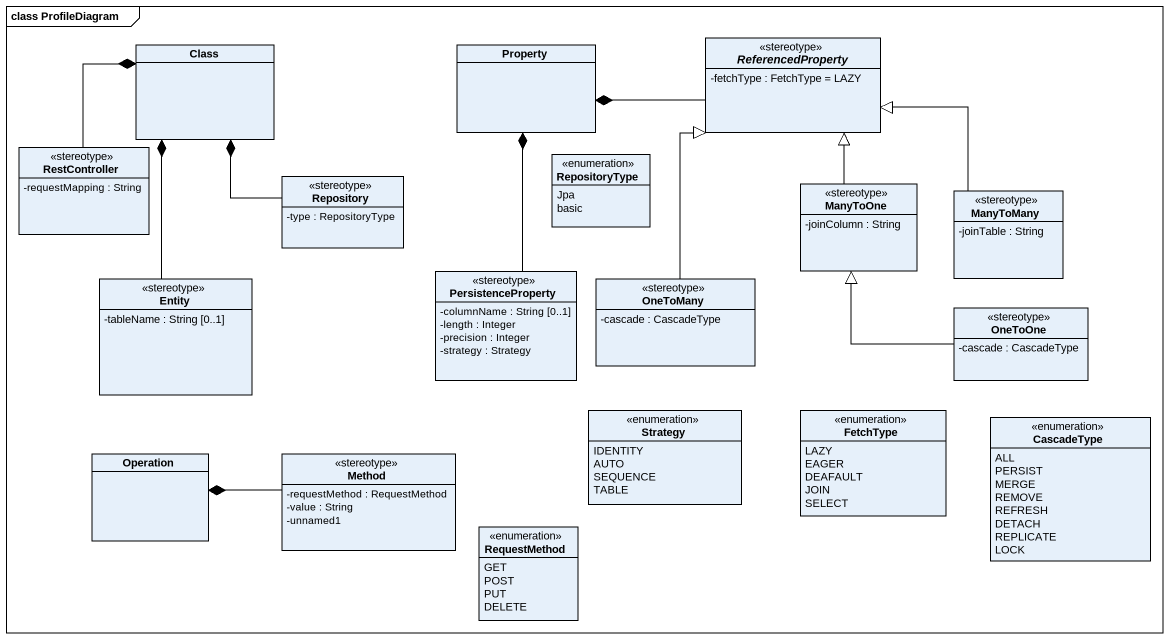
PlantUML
@startuml
mainframe class ProfileDiagram
hide circle
hide empty members
skinparam classAttributeIconSize 0
class "Class" as Class_
class Property
abstract class ReferencedProperty <<stereotype>> {
  -fetchType : FetchType = LAZY
}
class RestController <<stereotype>> {
  -requestMapping : String
}
class Repository <<stereotype>> {
  -type : RepositoryType
}
enum RepositoryType {
  Jpa
  basic
}
class ManyToOne <<stereotype>> {
  -joinColumn : String
}
class ManyToMany <<stereotype>> {
  -joinTable : String
}
class "Entity" as Entity_ <<stereotype>> {
  -tableName : String [0..1]
}
class PersistenceProperty <<stereotype>> {
  -columnName : String [0..1]
  -length : Integer
  -precision : Integer
  -strategy : Strategy
}
class OneToMany <<stereotype>> {
  -cascade : CascadeType
}
class OneToOne <<stereotype>> {
  -cascade : CascadeType
}
enum Strategy {
  IDENTITY
  AUTO
  SEQUENCE
  TABLE
}
enum FetchType {
  LAZY
  EAGER
  DEAFAULT
  JOIN
  SELECT
}
enum CascadeType {
  ALL
  PERSIST
  MERGE
  REMOVE
  REFRESH
  DETACH
  REPLICATE
  LOCK
}
class Operation
class Method <<stereotype>> {
  -requestMethod : RequestMethod
  -value : String
  -unnamed1
}
enum RequestMethod {
  GET
  POST
  PUT
  DELETE
}
ReferencedProperty -left-* Property
RestController -up-* Class_
Repository -up-* Class_
ManyToOne -up-|> ReferencedProperty
ManyToMany -up-|> ReferencedProperty
Entity_ -up-* Class_
PersistenceProperty -up-* Property
OneToMany -up-|> ReferencedProperty
OneToOne -up-|> ManyToOne
Method -left-* Operation
@enduml
